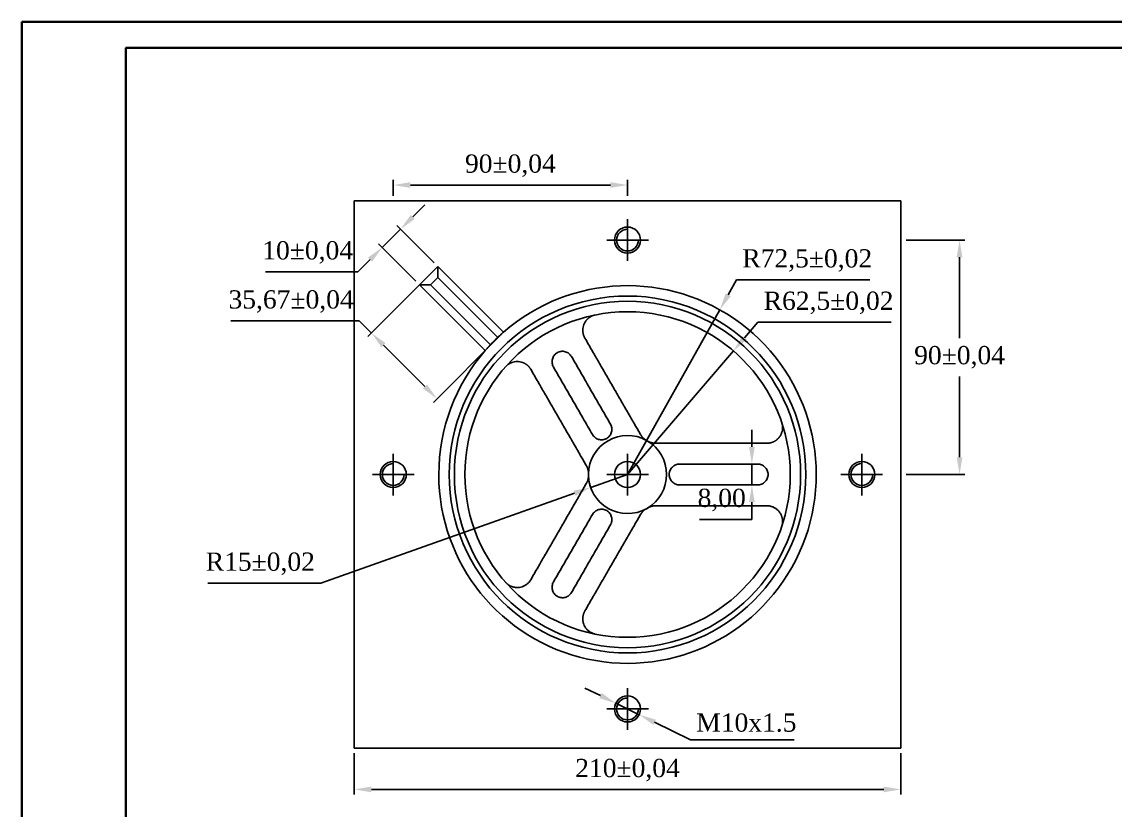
# Model space of a CAD drawing. Header units: millimetres. Extents: x -135 to 285, y 67 to 716.
# Drawn here: x -135.4 to 74.6, y 565.1 to 716.4 of the extents above; entities that cross this region are included whole.
import ezdxf

# ---------------------------------------------------------------- set-up
doc = ezdxf.new("R2010")
doc.units = ezdxf.units.MM
doc.header["$PDSIZE"] = -1
doc.linetypes.add('CENTERX2', pattern=[20.32, 12.7, -2.54, 2.54, -2.54])
doc.layers.add('chi tiet', color=7, linetype='Continuous', lineweight=30)
doc.layers.add('DuongTam', color=1, linetype='Continuous')
doc.styles.get("Standard").update_dxf_attribs({"font": 'times.ttf'})
doc.dimstyles.new('ISO-25', dxfattribs={"dimtxt": 2.5, "dimasz": 2.5, "dimexe": 1.25, "dimexo": 0.625, "dimtad": 1, "dimtxsty": 'Standard', "dimcen": 2.5, "dimadec": 0, "dimazin": 0, "dimtfac": 1, "dimtmove": 0, "dimatfit": 3, "dimfxl": 1, "dimarcsym": 0})

# ---------------------------------------------------------------- blocks, each defined once
blk = doc.blocks.new('*D6')
at = {"color": 0, "linetype": 'Continuous', "lineweight": -2, "transparency": 16777216}
for p, q in [((-71.56, 576), (-71.56, 568.05)), ((33.44, 576), (33.44, 568.05)), ((30.14, 569.05), (-68.26, 569.05))]:
    blk.add_line(p, q, dxfattribs=at)
at = {"color": 0, "linetype": 'Continuous', "transparency": 16777216}
for points in [[(-68.26, 569.6), (-68.26, 568.5), (-71.56, 569.05)], [(30.14, 569.6), (30.14, 568.5), (33.44, 569.05)]]:
    blk.add_solid(points, dxfattribs=at)
at = {"layer": 'Defpoints', "color": 0, "linetype": 'Continuous', "transparency": 16777216}
for p in [(-71.56, 577), (33.44, 577), (-71.56, 569.05)]:
    blk.add_point(p, dxfattribs=at)
at = {"color": 0, "linetype": 'Continuous', "transparency": 16777216, "insert": (-19.06, 572.75), "char_height": 3.5, "attachment_point": 5}
blk.add_mtext('210{\\A1;%%P0,04}', dxfattribs=at)
blk = doc.blocks.new('*D9')
at = {"color": 0, "linetype": 'Continuous', "lineweight": -2, "transparency": 16777216}
for p, q in [((-24.27, 587.06), (-27.23, 588.51)), ((-21.3, 585.6), (-16.82, 583.4)), ((-6.95, 578.54), (-13.85, 581.94)), ((12.96, 578.54), (-6.95, 578.54))]:
    blk.add_line(p, q, dxfattribs=at)
at = {"color": 0, "linetype": 'Continuous', "transparency": 16777216}
for points in [[(-24.02, 587.55), (-24.51, 586.56), (-21.3, 585.6)], [(-13.61, 582.43), (-14.09, 581.44), (-16.82, 583.4)]]:
    blk.add_solid(points, dxfattribs=at)
at = {"layer": 'Defpoints', "color": 0, "linetype": 'Continuous', "transparency": 16777216}
for p in [(-21.3, 585.6), (-16.82, 583.4)]:
    blk.add_point(p, dxfattribs=at)
at = {"color": 0, "linetype": 'Continuous', "transparency": 16777216, "insert": (3.77, 581.85), "char_height": 3.5, "attachment_point": 5}
blk.add_mtext('M10x1.5', dxfattribs=at)
blk = doc.blocks.new('*D10')
at = {"color": 0, "linetype": 'Continuous', "lineweight": -2, "transparency": 16777216}
for p, q in [((34.44, 674.5), (45.72, 674.5)), ((44.72, 671.2), (44.72, 655.7)), ((44.72, 632.8), (44.72, 648.29)), ((34.44, 629.5), (45.72, 629.5))]:
    blk.add_line(p, q, dxfattribs=at)
at = {"color": 0, "linetype": 'Continuous', "transparency": 16777216}
for points in [[(44.17, 671.2), (45.27, 671.2), (44.72, 674.5)], [(44.17, 632.8), (45.27, 632.8), (44.72, 629.5)]]:
    blk.add_solid(points, dxfattribs=at)
at = {"layer": 'Defpoints', "color": 0, "linetype": 'Continuous', "transparency": 16777216}
for p in [(33.44, 674.5), (33.44, 629.5), (44.72, 629.5)]:
    blk.add_point(p, dxfattribs=at)
at = {"color": 0, "linetype": 'Continuous', "transparency": 16777216, "insert": (44.72, 652), "char_height": 3.5, "attachment_point": 5}
blk.add_mtext('90{\\A1;%%P0,04}', dxfattribs=at)
blk = doc.blocks.new('*D11')
at = {"color": 0, "linetype": 'Continuous', "lineweight": -2, "transparency": 16777216}
for p, q in [((-64.06, 683), (-64.06, 686.06)), ((-60.76, 685.06), (-22.36, 685.06)), ((-19.06, 683), (-19.06, 686.06))]:
    blk.add_line(p, q, dxfattribs=at)
at = {"color": 0, "linetype": 'Continuous', "transparency": 16777216}
for points in [[(-60.76, 685.61), (-60.76, 684.51), (-64.06, 685.06)], [(-22.36, 685.61), (-22.36, 684.51), (-19.06, 685.06)]]:
    blk.add_solid(points, dxfattribs=at)
at = {"layer": 'Defpoints', "color": 0, "linetype": 'Continuous', "transparency": 16777216}
for p in [(-19.06, 685.06), (-64.06, 682), (-19.06, 682)]:
    blk.add_point(p, dxfattribs=at)
at = {"color": 0, "linetype": 'Continuous', "transparency": 16777216, "insert": (-41.56, 688.77), "char_height": 3.5, "attachment_point": 5}
blk.add_mtext('90{\\A1;%%P0,04}', dxfattribs=at)
blk = doc.blocks.new('*D14')
at = {"color": 0, "linetype": 'Continuous', "lineweight": -2, "transparency": 16777216}
for p, q in [((-60.31, 678.95), (-57.97, 681.29)), ((-62.64, 676.62), (-66.18, 673.08)), ((-56.18, 670.16), (-63.35, 677.32)), ((-59.72, 666.62), (-66.88, 673.79)), ((-68.51, 670.75), (-70.85, 668.41)), ((-70.85, 668.41), (-88.63, 668.41))]:
    blk.add_line(p, q, dxfattribs=at)
at = {"color": 0, "linetype": 'Continuous', "transparency": 16777216}
for points in [[(-60.7, 679.34), (-59.92, 678.56), (-62.64, 676.62)], [(-68.9, 671.14), (-68.12, 670.36), (-66.18, 673.08)]]:
    blk.add_solid(points, dxfattribs=at)
at = {"layer": 'Defpoints', "color": 0, "linetype": 'Continuous', "transparency": 16777216}
for p in [(-66.18, 673.08), (-55.48, 669.45), (-59.01, 665.91)]:
    blk.add_point(p, dxfattribs=at)
at = {"color": 0, "linetype": 'Continuous', "transparency": 16777216, "insert": (-80.5, 672.12), "char_height": 3.5, "attachment_point": 5}
blk.add_mtext('10{\\A1;%%P0,04}', dxfattribs=at)
blk = doc.blocks.new('*D15')
at = {"color": 0, "linetype": 'Continuous', "lineweight": -2, "transparency": 16777216}
for p, q in [((-56.18, 668.74), (-68.97, 655.96)), ((-70.6, 659), (-95.24, 659)), ((-68.26, 656.66), (-70.6, 659)), ((-43.57, 656.13), (-56.36, 643.34)), ((-57.98, 646.39), (-65.93, 654.33))]:
    blk.add_line(p, q, dxfattribs=at)
at = {"color": 0, "linetype": 'Continuous', "transparency": 16777216}
for points in [[(-65.54, 654.72), (-66.31, 653.94), (-68.26, 656.66)], [(-57.59, 646.78), (-58.37, 646), (-55.65, 644.05)]]:
    blk.add_solid(points, dxfattribs=at)
at = {"layer": 'Defpoints', "color": 0, "linetype": 'Continuous', "transparency": 16777216}
for p in [(-55.48, 669.45), (-68.26, 656.66), (-42.86, 656.84)]:
    blk.add_point(p, dxfattribs=at)
at = {"color": 0, "linetype": 'Continuous', "transparency": 16777216, "insert": (-83.68, 662.7), "char_height": 3.5, "attachment_point": 5}
blk.add_mtext('35,67{\\A1;%%P0,04}', dxfattribs=at)
blk = doc.blocks.new('*D18')
at = {"color": 0, "linetype": 'Continuous', "lineweight": -2, "transparency": 16777216}
for p, q in [((1.9, 666.88), (0.28, 664)), ((27.49, 666.88), (1.9, 666.88)), ((-19.06, 629.5), (-1.33, 661.12))]:
    blk.add_line(p, q, dxfattribs=at)
at = {"color": 0, "linetype": 'Continuous', "transparency": 16777216}
blk.add_solid([(-0.2, 664.27), (0.76, 663.73), (-1.33, 661.12)], dxfattribs=at)
at = {"layer": 'Defpoints', "color": 0, "linetype": 'Continuous', "transparency": 16777216}
for p in [(-1.33, 661.12), (-19.06, 629.5)]:
    blk.add_point(p, dxfattribs=at)
at = {"color": 0, "linetype": 'Continuous', "transparency": 16777216, "insert": (15.46, 670.58), "char_height": 3.5, "attachment_point": 5}
blk.add_mtext('R72,5{\\A1;%%P0,02}', dxfattribs=at)
blk = doc.blocks.new('*D19')
at = {"color": 0, "linetype": 'Continuous', "lineweight": -2, "transparency": 16777216}
for p, q in [((6, 658.74), (3.43, 655.73)), ((31.59, 658.74), (6, 658.74)), ((-19.06, 629.5), (1.28, 653.23))]:
    blk.add_line(p, q, dxfattribs=at)
at = {"color": 0, "linetype": 'Continuous', "transparency": 16777216}
blk.add_solid([(3.01, 656.09), (3.84, 655.37), (1.28, 653.23)], dxfattribs=at)
at = {"layer": 'Defpoints', "color": 0, "linetype": 'Continuous', "transparency": 16777216}
for p in [(1.28, 653.23), (-19.06, 629.5)]:
    blk.add_point(p, dxfattribs=at)
at = {"color": 0, "linetype": 'Continuous', "transparency": 16777216, "insert": (19.56, 662.44), "char_height": 3.5, "attachment_point": 5}
blk.add_mtext('R62,5{\\A1;%%P0,02}', dxfattribs=at)
blk = doc.blocks.new('*D20')
at = {"color": 0, "linetype": 'Continuous', "lineweight": -2, "transparency": 16777216}
for p, q in [((4.83, 634.8), (4.83, 638.1)), ((-0.56, 631.5), (5.83, 631.5)), ((4.83, 631.5), (4.83, 627.5)), ((-0.56, 627.5), (5.83, 627.5)), ((4.83, 624.2), (4.83, 620.89)), ((4.83, 620.89), (-5.24, 620.89))]:
    blk.add_line(p, q, dxfattribs=at)
at = {"color": 0, "linetype": 'Continuous', "transparency": 16777216}
for points in [[(4.28, 634.8), (5.38, 634.8), (4.83, 631.5)], [(4.28, 624.2), (5.38, 624.2), (4.83, 627.5)]]:
    blk.add_solid(points, dxfattribs=at)
at = {"layer": 'Defpoints', "color": 0, "linetype": 'Continuous', "transparency": 16777216}
for p in [(-1.56, 631.5), (-1.56, 627.5), (4.83, 627.5)]:
    blk.add_point(p, dxfattribs=at)
at = {"color": 0, "linetype": 'Continuous', "transparency": 16777216, "insert": (-0.97, 624.6), "char_height": 3.5, "attachment_point": 5}
blk.add_mtext('8,00', dxfattribs=at)
blk = doc.blocks.new('*D21')
at = {"color": 0, "linetype": 'Continuous', "lineweight": -2, "transparency": 16777216}
for p, q in [((-19.06, 629.5), (-26.13, 627)), ((-77.97, 608.65), (-29.24, 625.89)), ((-99.68, 608.65), (-77.97, 608.65))]:
    blk.add_line(p, q, dxfattribs=at)
blk.add_arc((-19.06, 629.5), 7.5, 186.6367, 207.1277, dxfattribs=at)
at = {"color": 0, "linetype": 'Continuous', "transparency": 16777216}
blk.add_solid([(-29.43, 626.41), (-29.06, 625.38), (-26.13, 627)], dxfattribs=at)
at = {"layer": 'Defpoints', "color": 0, "linetype": 'Continuous', "transparency": 16777216}
for p in [(-19.06, 629.5), (-26.13, 627)]:
    blk.add_point(p, dxfattribs=at)
at = {"color": 0, "linetype": 'Continuous', "transparency": 16777216, "insert": (-89.59, 612.36), "char_height": 3.5, "attachment_point": 5}
blk.add_mtext('R15{\\A1;%%P0,02}', dxfattribs=at)

msp = doc.modelspace()

# ---------------------------------------------------------------- linework, layer by layer
at = {"color": 7, "linetype": 'Continuous', "lineweight": 25}
for p, q in [((-71.559, 681.9978), (33.441, 681.9978)), ((-71.559, 576.9978), (-71.559, 681.9978)), ((33.441, 681.9978), (33.441, 576.9978)), ((-55.475, 669.4494), (-59.0106, 665.9138)), ((-42.8629, 656.8372), (-55.475, 669.4494)), ((-55.475, 667.328), (-55.475, 669.4494)), ((-59.0106, 665.9138), (-46.3984, 653.3017)), ((-59.0106, 665.9138), (-56.8892, 665.9138)), ((-55.475, 667.328), (-56.8892, 665.9138)), ((-56.8892, 665.9138), (-45.389, 654.4136)), ((-43.9748, 655.8278), (-55.475, 667.328)), ((33.441, 576.9978), (-71.559, 576.9978))]:
    msp.add_line(p, q, dxfattribs=at)
for centre, radius in [((-19.059, 674.4978), 2.5), ((-19.059, 629.4978), 34.25), ((-19.059, 629.4978), 33.25), ((-64.059, 629.4978), 2.5), ((-19.059, 629.4978), 2.5), ((25.941, 629.4978), 2.5), ((-19.059, 584.4978), 2.5)]:
    msp.add_circle(centre, radius, dxfattribs=at)
at = {"linetype": 'Continuous'}
msp.add_circle((-19.059, 629.4978), 31.25, dxfattribs=at)
for centre in [(-19.059, 674.4978), (-64.059, 629.4978), (25.941, 629.4978), (-19.059, 584.4978)]:
    msp.add_arc(centre, 2.094, 90, 0)
at = {"color": 7, "linetype": 'Continuous', "lineweight": 25}
for radius, start, end in [(36.25, 180, 131.045428), (36.25, 133.419226, 136.580774), (36.25, 138.954572, 180), (7.5, 61.002719, 178.997281), (7.5, 301.002719, 58.997281), (7.5, 181.002719, 298.997281)]:
    msp.add_arc((-19.059, 629.4978), radius, start, end, dxfattribs=at)
for points, knots in [([(-25.2479, 660.1289), (-25.2877, 660.1204), (-25.3673, 660.1033), (-25.4851, 660.0716), (-25.6017, 660.0355), (-25.7166, 659.9946), (-25.8296, 659.9492), (-25.9407, 659.8992), (-26.0495, 659.8448), (-26.156, 659.7861), (-26.2598, 659.7232), (-26.3609, 659.6562), (-26.4591, 659.5853), (-26.5542, 659.5107), (-26.6461, 659.4323), (-26.7346, 659.3505), (-26.8196, 659.2654), (-26.9009, 659.177), (-26.9786, 659.0857), (-27.1383, 658.8819), (-27.3482, 658.5431), (-27.5442, 658.0479), (-27.6497, 657.5302), (-27.6609, 657.1023), (-27.6283, 656.7756), (-27.5876, 656.5475), (-27.5296, 656.3234), (-27.4542, 656.1047), (-27.3633, 655.8916), (-27.289, 655.7561), (-27.2519, 655.6883)], [0, 0, 0, 0, 0.02084178, 0.04168453, 0.06252821, 0.0833724, 0.10421653, 0.12506013, 0.14590321, 0.16674666, 0.18759089, 0.20843568, 0.22928042, 0.25012426, 0.27096682, 0.29180922, 0.31265224, 0.33349593, 0.35433982, 0.37518306, 0.46885799, 0.56253919, 0.65622727, 0.74991895, 0.79159786, 0.8332777, 0.87495872, 0.91664037, 0.9583215, 1, 1, 1, 1]), ([(-42.8629, 656.8372), (-42.8629, 656.8372), (-42.8702, 656.8308), (-42.899, 656.8057), (-42.9208, 656.7867), (-42.9775, 656.737), (-43.0121, 656.7065), (-43.0938, 656.6344), (-43.1413, 656.5924), (-43.2446, 656.5002), (-43.3008, 656.4497), (-43.4225, 656.3398), (-43.4871, 656.2811), (-43.6866, 656.0982), (-43.8308, 655.964), (-43.9748, 655.8278)], [0, 0, 0, 0, 0.125, 0.125, 0.25, 0.25, 0.375, 0.375, 0.5, 0.5, 0.625, 0.625, 0.75, 0.75, 1, 1, 1, 1]), ([(-27.2519, 655.6883), (-26.7865, 654.8825), (-25.9011, 653.3492), (-24.5725, 651.0472), (-23.2651, 648.783), (-21.9338, 646.4771), (-20.8135, 644.5364), (-19.9226, 642.994), (-19.2437, 641.8174), (-18.5822, 640.6729), (-17.9757, 639.6211), (-17.4516, 638.7144), (-17.0007, 637.9334), (-16.7085, 637.4267), (-16.567, 637.1816)], [0, 0, 0, 0, 0.131465709, 0.250147502, 0.37522248, 0.500275807, 0.625289323, 0.690384944, 0.750248379, 0.815585617, 0.87513995, 0.919422478, 0.961006634, 1, 1, 1, 1]), ([(-45.389, 654.4136), (-45.4571, 654.3416), (-45.5238, 654.2706), (-45.6544, 654.1303), (-45.7191, 654.0603), (-45.8418, 653.9263), (-45.8998, 653.8626), (-46.0092, 653.7415), (-46.0608, 653.684), (-46.1531, 653.5806), (-46.1944, 653.5341), (-46.2671, 653.4517), (-46.298, 653.4165), (-46.3722, 653.3318), (-46.3984, 653.3017), (-46.3984, 653.3017)], [0, 0, 0, 0, 0.125, 0.125, 0.25, 0.25, 0.375, 0.375, 0.5, 0.5, 0.625, 0.625, 0.75, 0.75, 1, 1, 1, 1]), ([(-29.827, 652.1485), (-29.8912, 652.2596), (-29.965, 652.3631), (-30.1315, 652.555), (-30.2249, 652.6441), (-30.4281, 652.8031), (-30.5364, 652.8721), (-30.7663, 652.9892), (-30.8893, 653.0376), (-31.1413, 653.1087), (-31.27, 653.1319), (-31.5328, 653.1526), (-31.668, 653.1499), (-31.9317, 653.1179), (-32.0615, 653.089), (-32.3171, 653.0041), (-32.4406, 652.9487), (-32.6723, 652.8153), (-32.7827, 652.7361), (-32.9842, 652.5581), (-33.0746, 652.4603), (-33.2353, 652.2476), (-33.3054, 652.1322), (-33.4194, 651.8945), (-33.4643, 651.771), (-33.5296, 651.5149), (-33.549, 651.3863), (-33.5631, 651.1282), (-33.5575, 650.9974), (-33.5216, 650.7427), (-33.4918, 650.6187), (-33.4088, 650.3773), (-33.3553, 650.2597), (-33.2911, 650.1485)], [0, 0, 0, 0, 0.0625, 0.0625, 0.125, 0.125, 0.1875, 0.1875, 0.25, 0.25, 0.3125, 0.3125, 0.375, 0.375, 0.4375, 0.4375, 0.5, 0.5, 0.5625, 0.5625, 0.625, 0.625, 0.6875, 0.6875, 0.75, 0.75, 0.8125, 0.8125, 0.875, 0.875, 0.9375, 0.9375, 1, 1, 1, 1]), ([(-37.6442, 649.6883), (-37.6651, 649.7235), (-37.7069, 649.7938), (-37.7748, 649.8959), (-37.8465, 649.9953), (-37.9223, 650.0916), (-38.0019, 650.1847), (-38.0852, 650.2744), (-38.1721, 650.3607), (-38.2625, 650.4434), (-38.3562, 650.5224), (-38.4532, 650.5975), (-38.5532, 650.6686), (-38.6561, 650.7357), (-38.7618, 650.7985), (-38.8702, 650.8571), (-38.9809, 650.9112), (-39.094, 650.9608), (-39.3338, 651.0544), (-39.7151, 651.1575), (-40.2473, 651.2042), (-40.7842, 651.1554), (-41.2004, 651.04), (-41.4953, 650.9167), (-41.6811, 650.8234), (-41.8605, 650.7173), (-42.0324, 650.5988), (-42.1956, 650.4682), (-42.3503, 650.3272), (-42.4446, 650.2245), (-42.4918, 650.1731)], [0, 0, 0, 0, 0.02206856, 0.04413793, 0.06620808, 0.08827873, 0.11034959, 0.13242045, 0.15449124, 0.17656186, 0.19863215, 0.22070209, 0.24277188, 0.26484205, 0.28691253, 0.30898278, 0.33105247, 0.35312166, 0.37519096, 0.4688805, 0.56256511, 0.65624081, 0.74991099, 0.78563896, 0.82136752, 0.857094, 0.89281992, 0.92854758, 0.96427489, 1, 1, 1, 1]), ([(-22.327, 639.158), (-22.6397, 639.6998), (-22.9526, 640.2417), (-23.578, 641.3249), (-23.8906, 641.8664), (-24.8283, 643.4905), (-25.4533, 644.5731), (-26.7032, 646.7379), (-27.328, 647.8201), (-28.5775, 649.9844), (-29.2024, 651.0667), (-29.827, 652.1485)], [0, 0, 0, 0, 0.125, 0.125, 0.25, 0.25, 0.5, 0.5, 0.75, 0.75, 1, 1, 1, 1]), ([(-26.9593, 631.1816), (-27.0291, 631.3024), (-27.171, 631.548), (-27.3869, 631.9215), (-27.6094, 632.3066), (-27.8385, 632.7036), (-28.0744, 633.1127), (-28.4482, 633.7606), (-28.978, 634.677), (-29.6387, 635.8226), (-30.3184, 636.9991), (-31.2085, 638.5416), (-32.3288, 640.4816), (-33.6594, 642.7865), (-34.966, 645.0496), (-36.2945, 647.35), (-37.1792, 648.8828), (-37.6442, 649.6883)], [0, 0, 0, 0, 0.01921177, 0.03905503, 0.05954921, 0.08070952, 0.10254749, 0.1250715, 0.18466066, 0.25003879, 0.3099048, 0.37500198, 0.49997826, 0.62496863, 0.74997064, 0.86859968, 1, 1, 1, 1]), ([(-33.2911, 650.1485), (-32.6665, 649.0667), (-32.0416, 647.9844), (-30.7921, 645.8201), (-30.1673, 644.7379), (-28.9174, 642.5731), (-28.2924, 641.4905), (-27.3547, 639.8664), (-27.0421, 639.3249), (-26.4167, 638.2417), (-26.1039, 637.6998), (-25.7911, 637.1581)], [0, 0, 0, 0, 0.25, 0.25, 0.5, 0.5, 0.75, 0.75, 0.875, 0.875, 1, 1, 1, 1]), ([(-25.7911, 637.1581), (-25.7264, 637.046), (-25.652, 636.9421), (-25.485, 636.7499), (-25.3915, 636.6611), (-25.1885, 636.5025), (-25.0805, 636.4339), (-24.8518, 636.3174), (-24.7296, 636.2694), (-24.4789, 636.1983), (-24.3509, 636.1752), (-24.0892, 636.154), (-23.9541, 636.1564), (-23.6901, 636.1879), (-23.56, 636.2167), (-23.3678, 636.2801), (-23.3039, 636.3049), (-23.1805, 636.3601), (-23.1205, 636.3907), (-22.9456, 636.4913), (-22.8348, 636.5708), (-22.6321, 636.7501), (-22.5416, 636.8485), (-22.381, 637.0618), (-22.3112, 637.1771), (-22.1978, 637.4144), (-22.1531, 637.5379), (-22.0884, 637.7923), (-22.0691, 637.9201), (-22.055, 638.1771), (-22.0605, 638.3075), (-22.096, 638.5616), (-22.1256, 638.6856), (-22.2086, 638.9276), (-22.2622, 639.046), (-22.327, 639.158)], [0, 0, 0, 0, 0.0625, 0.0625, 0.125, 0.125, 0.1875, 0.1875, 0.25, 0.25, 0.3125, 0.3125, 0.375, 0.375, 0.4375, 0.4375, 0.46875, 0.46875, 0.5, 0.5, 0.5625, 0.5625, 0.625, 0.625, 0.6875, 0.6875, 0.75, 0.75, 0.8125, 0.8125, 0.875, 0.875, 0.9375, 0.9375, 1, 1, 1, 1]), ([(7.719, 635.4979), (7.7599, 635.4984), (7.8417, 635.4993), (7.9641, 635.5072), (8.086, 635.5196), (8.2073, 635.5371), (8.3277, 635.5594), (8.4471, 635.5867), (8.5653, 635.6188), (8.6821, 635.6558), (8.7973, 635.6974), (8.9109, 635.7438), (9.0225, 635.7949), (9.132, 635.8505), (9.2393, 635.9106), (9.3442, 635.9751), (9.4464, 636.044), (9.5459, 636.1171), (9.7468, 636.278), (10.0268, 636.5567), (10.3333, 636.9943), (10.5596, 637.4836), (10.6677, 637.9018), (10.7084, 638.2187), (10.7205, 638.4264), (10.7183, 638.6347), (10.7016, 638.8429), (10.6701, 639.0495), (10.6253, 639.254), (10.5836, 639.3871), (10.5627, 639.4536)], [0, 0, 0, 0, 0.02206784, 0.0441368, 0.06620675, 0.08827739, 0.11034836, 0.1324194, 0.15449041, 0.17656127, 0.19863178, 0.22070191, 0.24277187, 0.26484217, 0.28691274, 0.30898304, 0.33105276, 0.35312194, 0.37519122, 0.46888068, 0.56256553, 0.65624153, 0.74991138, 0.78563905, 0.82136732, 0.85709363, 0.89281958, 0.92854746, 0.96427501, 1, 1, 1, 1]), ([(-16.567, 637.1816), (-16.5466, 637.1472), (-16.5058, 637.0785), (-16.4392, 636.9781), (-16.3688, 636.8801), (-16.2942, 636.7848), (-16.2156, 636.6924), (-16.1331, 636.6029), (-16.0469, 636.5167), (-15.957, 636.4339), (-15.8637, 636.3547), (-15.7456, 636.2626), (-15.6004, 636.1605), (-15.4823, 636.0919), (-15.4233, 636.0576)], [0, 0, 0, 0, 0.0750096, 0.15001607, 0.22501942, 0.30002315, 0.37502707, 0.45002934, 0.52503223, 0.60003721, 0.67504044, 0.75004058, 0.8750197, 1, 1, 1, 1]), ([(-15.196, 635.9263), (-15.1639, 635.9075), (-15.0996, 635.8699), (-15.0007, 635.818), (-14.9001, 635.7696), (-14.7978, 635.7251), (-14.6941, 635.6844), (-14.5891, 635.6477), (-14.483, 635.6149), (-14.3759, 635.5862), (-14.2681, 635.5615), (-14.1597, 635.5408), (-14.0206, 635.5195), (-13.8507, 635.5018), (-13.7173, 635.4992), (-13.6507, 635.4979)], [0, 0, 0, 0, 0.06818432, 0.13636944, 0.20455465, 0.27273844, 0.34092112, 0.40910469, 0.4772889, 0.54547191, 0.61365489, 0.68183912, 0.75002289, 0.87500502, 1, 1, 1, 1]), ([(-13.6507, 635.4978), (-13.5112, 635.4979), (-13.2276, 635.4979), (-12.7962, 635.4982), (-12.3515, 635.4982), (-11.8932, 635.4982), (-11.421, 635.4979), (-10.673, 635.4977), (-9.6146, 635.4983), (-8.2921, 635.4977), (-6.9334, 635.4981), (-5.1525, 635.4977), (-2.9123, 635.4979), (-0.2508, 635.4978), (2.3624, 635.4978), (5.0191, 635.4981), (6.7889, 635.4979), (7.719, 635.4978)], [0, 0, 0, 0, 0.01921003, 0.03905143, 0.05954362, 0.08070181, 0.10253752, 0.12505913, 0.18464609, 0.25002163, 0.30988724, 0.37498403, 0.49996183, 0.62495516, 0.74996106, 0.86859437, 1, 1, 1, 1]), ([(-26.5578, 629.6291), (-26.5576, 629.6663), (-26.5571, 629.7408), (-26.5616, 629.8524), (-26.57, 629.9637), (-26.5826, 630.0745), (-26.5992, 630.1847), (-26.6199, 630.294), (-26.6446, 630.4022), (-26.6732, 630.5093), (-26.7057, 630.6151), (-26.742, 630.7193), (-26.7932, 630.8504), (-26.8628, 631.0064), (-26.9272, 631.1232), (-26.9594, 631.1816)], [0, 0, 0, 0, 0.06818491, 0.13637062, 0.20455634, 0.27274053, 0.34092356, 0.40910744, 0.47729196, 0.5454753, 0.61365862, 0.68184311, 0.75002696, 0.87500824, 1, 1, 1, 1]), ([(-9.0591, 631.4978), (-9.1885, 631.4978), (-9.3156, 631.4854), (-9.5656, 631.4368), (-9.6893, 631.4003), (-9.9281, 631.3038), (-10.0415, 631.2446), (-10.2567, 631.1047), (-10.3595, 631.0229), (-10.5463, 630.8413), (-10.6304, 630.7421), (-10.7795, 630.526), (-10.845, 630.4078), (-10.9497, 630.1634), (-10.9899, 630.0363), (-11.031, 629.8382), (-11.0415, 629.7705), (-11.0554, 629.6359), (-11.0589, 629.5687), (-11.0593, 629.367), (-11.0458, 629.2313), (-10.9918, 628.9661), (-10.9519, 628.8385), (-10.8475, 628.5928), (-10.7825, 628.4746), (-10.6337, 628.2578), (-10.5491, 628.1573), (-10.3611, 627.9741), (-10.2601, 627.8935), (-10.0446, 627.7528), (-9.9289, 627.6924), (-9.6911, 627.596), (-9.5689, 627.5597), (-9.3178, 627.5105), (-9.1885, 627.4978), (-9.0591, 627.4978)], [0, 0, 0, 0, 0.0625, 0.0625, 0.125, 0.125, 0.1875, 0.1875, 0.25, 0.25, 0.3125, 0.3125, 0.375, 0.375, 0.4375, 0.4375, 0.46875, 0.46875, 0.5, 0.5, 0.5625, 0.5625, 0.625, 0.625, 0.6875, 0.6875, 0.75, 0.75, 0.8125, 0.8125, 0.875, 0.875, 0.9375, 0.9375, 1, 1, 1, 1]), ([(5.941, 631.4978), (4.6918, 631.4978), (3.4421, 631.4978), (0.943, 631.4978), (-0.3067, 631.4978), (-2.8063, 631.4978), (-4.0563, 631.4978), (-5.9318, 631.4978), (-6.557, 631.4978), (-7.8078, 631.4978), (-8.4335, 631.4978), (-9.0591, 631.4978)], [0, 0, 0, 0, 0.25, 0.25, 0.5, 0.5, 0.75, 0.75, 0.875, 0.875, 1, 1, 1, 1]), ([(5.941, 627.4978), (6.0693, 627.4978), (6.1958, 627.5101), (6.4453, 627.5583), (6.5691, 627.5947), (6.8085, 627.6912), (6.9224, 627.7504), (7.1387, 627.8909), (7.2421, 627.9733), (7.4297, 628.1559), (7.5141, 628.2558), (7.6635, 628.473), (7.7288, 628.5915), (7.8329, 628.8358), (7.8728, 628.9627), (7.9271, 629.2266), (7.9408, 629.3612), (7.9412, 629.6285), (7.9278, 629.7637), (7.8743, 630.0273), (7.8348, 630.1545), (7.7309, 630.3999), (7.666, 630.5184), (7.5172, 630.7359), (7.4327, 630.8366), (7.2436, 631.0212), (7.142, 631.1023), (6.9255, 631.2435), (6.8094, 631.3041), (6.5708, 631.4004), (6.4485, 631.4366), (6.198, 631.4854), (6.0694, 631.4978), (5.941, 631.4978)], [0, 0, 0, 0, 0.0625, 0.0625, 0.125, 0.125, 0.1875, 0.1875, 0.25, 0.25, 0.3125, 0.3125, 0.375, 0.375, 0.4375, 0.4375, 0.5, 0.5, 0.5625, 0.5625, 0.625, 0.625, 0.6875, 0.6875, 0.75, 0.75, 0.8125, 0.8125, 0.875, 0.875, 0.9375, 0.9375, 1, 1, 1, 1]), ([(-26.9594, 627.8141), (-26.9398, 627.8489), (-26.9007, 627.9187), (-26.8471, 628.0265), (-26.7974, 628.1365), (-26.7522, 628.2488), (-26.7114, 628.3631), (-26.6752, 628.4792), (-26.6436, 628.597), (-26.6169, 628.7162), (-26.5949, 628.8366), (-26.5741, 628.985), (-26.5583, 629.1618), (-26.558, 629.2983), (-26.5578, 629.3666)], [0, 0, 0, 0, 0.07500902, 0.15001602, 0.2250201, 0.30002427, 0.37502813, 0.45002991, 0.52503209, 0.60003638, 0.67503912, 0.75003911, 0.87501876, 1, 1, 1, 1]), ([(-37.6442, 609.3074), (-37.179, 610.1133), (-36.2939, 611.6468), (-34.9646, 613.9484), (-33.6574, 616.2127), (-32.3261, 618.5186), (-31.2056, 620.4592), (-30.3153, 622.0019), (-29.6357, 623.1781), (-28.9753, 624.3233), (-28.3677, 625.3744), (-27.8446, 626.2816), (-27.3936, 627.0627), (-27.101, 627.569), (-26.9593, 627.8141)], [0, 0, 0, 0, 0.131465709, 0.250147502, 0.37522248, 0.500275807, 0.625289323, 0.690384944, 0.750248379, 0.815585617, 0.87513995, 0.919422478, 0.961006634, 1, 1, 1, 1]), ([(-9.0591, 627.4978), (-8.4335, 627.4978), (-7.8078, 627.4978), (-6.557, 627.4978), (-5.9318, 627.4978), (-4.0563, 627.4978), (-2.8063, 627.4978), (-0.3067, 627.4978), (0.943, 627.4978), (3.4421, 627.4978), (4.6918, 627.4978), (5.941, 627.4978)], [0, 0, 0, 0, 0.125, 0.125, 0.25, 0.25, 0.5, 0.5, 0.75, 0.75, 1, 1, 1, 1]), ([(-25.7911, 621.8376), (-26.1039, 621.2959), (-26.4167, 620.754), (-27.0421, 619.6707), (-27.3547, 619.1293), (-28.2924, 617.5051), (-28.9174, 616.4226), (-30.1673, 614.2578), (-30.7921, 613.1756), (-32.0416, 611.0113), (-32.6665, 609.929), (-33.2911, 608.8472)], [0, 0, 0, 0, 0.125, 0.125, 0.25, 0.25, 0.5, 0.5, 0.75, 0.75, 1, 1, 1, 1]), ([(-16.567, 621.8141), (-16.6368, 621.6932), (-16.7786, 621.4476), (-16.9941, 621.0738), (-17.2164, 620.6886), (-17.4456, 620.2917), (-17.6819, 619.8829), (-18.0561, 619.2352), (-18.5849, 618.3182), (-19.2467, 617.1732), (-19.9257, 615.9963), (-20.8164, 614.4542), (-21.9364, 612.514), (-23.2671, 610.2092), (-24.5738, 607.9462), (-25.9017, 605.6454), (-26.7868, 604.1128), (-27.2519, 603.3074)], [0, 0, 0, 0, 0.01921177, 0.03905503, 0.05954921, 0.08070952, 0.10254749, 0.1250715, 0.18466066, 0.25003879, 0.3099048, 0.37500198, 0.49997826, 0.62496863, 0.74997064, 0.86859968, 1, 1, 1, 1]), ([(-22.327, 619.8376), (-22.2623, 619.9497), (-22.2095, 620.066), (-22.1266, 620.3068), (-22.0963, 620.4321), (-22.0605, 620.6872), (-22.055, 620.8151), (-22.0686, 621.0713), (-22.0881, 621.2012), (-22.1519, 621.4538), (-22.1958, 621.5763), (-22.3084, 621.8135), (-22.378, 621.9293), (-22.5373, 622.1422), (-22.6272, 622.2405), (-22.7783, 622.3752), (-22.8317, 622.4181), (-22.9412, 622.4974), (-22.9977, 622.5341), (-23.1722, 622.6353), (-23.2965, 622.6914), (-23.5532, 622.7773), (-23.6836, 622.8066), (-23.9486, 622.839), (-24.0834, 622.8418), (-24.3456, 622.8213), (-24.4749, 622.7983), (-24.7276, 622.7271), (-24.8479, 622.6799), (-25.0775, 622.5636), (-25.1877, 622.4937), (-25.39, 622.3359), (-25.4826, 622.2482), (-25.6507, 622.0554), (-25.7263, 621.9497), (-25.7911, 621.8376)], [0, 0, 0, 0, 0.0625, 0.0625, 0.125, 0.125, 0.1875, 0.1875, 0.25, 0.25, 0.3125, 0.3125, 0.375, 0.375, 0.4375, 0.4375, 0.46875, 0.46875, 0.5, 0.5, 0.5625, 0.5625, 0.625, 0.625, 0.6875, 0.6875, 0.75, 0.75, 0.8125, 0.8125, 0.875, 0.875, 0.9375, 0.9375, 1, 1, 1, 1]), ([(-15.4233, 622.9381), (-15.4557, 622.9197), (-15.5204, 622.8828), (-15.6148, 622.8231), (-15.707, 622.7602), (-15.7967, 622.6939), (-15.8837, 622.6244), (-15.968, 622.5518), (-16.0495, 622.4763), (-16.1279, 622.398), (-16.2032, 622.317), (-16.2754, 622.2335), (-16.3633, 622.1236), (-16.4637, 621.9853), (-16.5326, 621.8711), (-16.567, 621.8141)], [0, 0, 0, 0, 0.06818351, 0.1363677, 0.20455202, 0.27273518, 0.34091769, 0.40910162, 0.47728673, 0.54547105, 0.61365551, 0.68184108, 0.75002575, 0.87500762, 1, 1, 1, 1]), ([(-13.6507, 623.4978), (-13.6906, 623.4973), (-13.7706, 623.4964), (-13.8908, 623.4888), (-14.0109, 623.4768), (-14.1307, 623.4599), (-14.2501, 623.4381), (-14.3688, 623.4114), (-14.4866, 623.3798), (-14.6032, 623.3434), (-14.7185, 623.3023), (-14.8573, 623.2461), (-15.0184, 623.1713), (-15.1368, 623.1033), (-15.196, 623.0693)], [0, 0, 0, 0, 0.07501136, 0.15001895, 0.22502244, 0.30002541, 0.37502792, 0.45002856, 0.52503001, 0.60003405, 0.67503698, 0.75003746, 0.8750181, 1, 1, 1, 1]), ([(7.719, 623.4978), (6.7891, 623.4977), (5.0197, 623.4975), (2.3637, 623.4979), (-0.249, 623.4978), (-2.9101, 623.4978), (-5.1501, 623.498), (-6.931, 623.4976), (-8.2899, 623.498), (-9.6126, 623.4974), (-10.8281, 623.4981), (-11.8771, 623.4974), (-12.781, 623.4975), (-13.3671, 623.4977), (-13.6507, 623.4978)], [0, 0, 0, 0, 0.131371635, 0.24997753, 0.374958445, 0.499932862, 0.624900979, 0.690000303, 0.74986856, 0.815260816, 0.874861993, 0.919249095, 0.960925719, 1, 1, 1, 1]), ([(10.5627, 619.5421), (10.5752, 619.5808), (10.6002, 619.6582), (10.6317, 619.7761), (10.6587, 619.8951), (10.6807, 620.015), (10.6979, 620.1357), (10.7102, 620.2569), (10.7175, 620.3783), (10.7198, 620.4998), (10.7173, 620.6212), (10.7098, 620.7422), (10.6975, 620.8627), (10.6804, 620.9824), (10.6585, 621.1011), (10.6319, 621.2187), (10.6007, 621.3348), (10.5649, 621.4495), (10.5246, 621.5624), (10.428, 621.8026), (10.2395, 622.1538), (9.9086, 622.5712), (9.513, 622.9215), (9.148, 623.1451), (8.8488, 623.2802), (8.631, 623.359), (8.4079, 623.4208), (8.1808, 623.4648), (7.9508, 623.4926), (7.7963, 623.4961), (7.719, 623.4978)], [0, 0, 0, 0, 0.02084186, 0.04168463, 0.06252818, 0.08337208, 0.10421575, 0.12505873, 0.14590108, 0.16674373, 0.18758713, 0.20843113, 0.22927517, 0.25011843, 0.27096056, 0.29180271, 0.31264565, 0.33348943, 0.35433355, 0.37517716, 0.4688543, 0.56253663, 0.65622474, 0.74991759, 0.79159764, 0.83327871, 0.87496066, 0.91664255, 0.95832298, 1, 1, 1, 1]), ([(-29.827, 606.8472), (-29.2024, 607.929), (-28.5775, 609.0113), (-27.328, 611.1756), (-26.7032, 612.2578), (-25.4533, 614.4226), (-24.8283, 615.5051), (-23.8906, 617.1293), (-23.578, 617.6707), (-22.9526, 618.7539), (-22.6398, 619.2958), (-22.327, 619.8376)], [0, 0, 0, 0, 0.25, 0.25, 0.5, 0.5, 0.75, 0.75, 0.875, 0.875, 1, 1, 1, 1]), ([(-42.4918, 608.8226), (-42.4646, 608.7924), (-42.41, 608.732), (-42.3236, 608.6458), (-42.2341, 608.5629), (-42.1412, 608.4839), (-42.0453, 608.4086), (-41.9465, 608.3375), (-41.845, 608.2704), (-41.7409, 608.2076), (-41.6345, 608.1491), (-41.526, 608.095), (-41.4155, 608.0454), (-41.3033, 608.0004), (-41.1896, 607.96), (-41.0745, 607.9243), (-40.9582, 607.8933), (-40.8411, 607.867), (-40.7231, 607.8454), (-40.4668, 607.8089), (-40.0684, 607.7966), (-39.5415, 607.8744), (-39.0404, 608.0419), (-38.6643, 608.2462), (-38.3976, 608.4378), (-38.2205, 608.587), (-38.0554, 608.7493), (-37.9036, 608.924), (-37.7646, 609.1093), (-37.6843, 609.2414), (-37.6442, 609.3074)], [0, 0, 0, 0, 0.02084216, 0.04168504, 0.06252862, 0.08337255, 0.10421632, 0.12505948, 0.14590209, 0.16674508, 0.18758888, 0.20843331, 0.22927775, 0.25012139, 0.27096384, 0.29180622, 0.3126493, 0.33349314, 0.35433723, 0.37518073, 0.46885688, 0.56253861, 0.6562268, 0.74991925, 0.79159863, 0.83327877, 0.8749597, 0.91664085, 0.95832136, 1, 1, 1, 1]), ([(-33.2911, 608.8472), (-33.3553, 608.736), (-33.4079, 608.6204), (-33.4909, 608.3802), (-33.5213, 608.2548), (-33.5574, 607.9993), (-33.563, 607.871), (-33.5495, 607.6134), (-33.5299, 607.4826), (-33.4655, 607.2288), (-33.4212, 607.1058), (-33.3078, 606.8678), (-33.2378, 606.7521), (-33.0783, 606.5398), (-32.9883, 606.4418), (-32.787, 606.2628), (-32.6772, 606.1836), (-32.4459, 606.0496), (-32.3222, 605.9936), (-32.0672, 605.9082), (-31.9373, 605.8788), (-31.6728, 605.846), (-31.5378, 605.843), (-31.2749, 605.8631), (-31.1455, 605.886), (-30.8911, 605.9574), (-30.77, 606.0049), (-30.5395, 606.1217), (-30.429, 606.192), (-30.2263, 606.3504), (-30.1338, 606.4383), (-29.9663, 606.6309), (-29.8912, 606.736), (-29.827, 606.8472)], [0, 0, 0, 0, 0.0625, 0.0625, 0.125, 0.125, 0.1875, 0.1875, 0.25, 0.25, 0.3125, 0.3125, 0.375, 0.375, 0.4375, 0.4375, 0.5, 0.5, 0.5625, 0.5625, 0.625, 0.625, 0.6875, 0.6875, 0.75, 0.75, 0.8125, 0.8125, 0.875, 0.875, 0.9375, 0.9375, 1, 1, 1, 1]), ([(-27.2519, 603.3074), (-27.2719, 603.2717), (-27.312, 603.2004), (-27.3664, 603.0905), (-27.4166, 602.9787), (-27.4621, 602.8649), (-27.5029, 602.7495), (-27.539, 602.6324), (-27.5703, 602.514), (-27.5967, 602.3944), (-27.6182, 602.2737), (-27.6348, 602.1522), (-27.6464, 602.03), (-27.653, 601.9073), (-27.6546, 601.7843), (-27.6511, 601.6613), (-27.6426, 601.5383), (-27.629, 601.4155), (-27.5901, 601.1611), (-27.4888, 600.7793), (-27.2631, 600.2951), (-26.9525, 599.8546), (-26.6444, 599.5518), (-26.3902, 599.3581), (-26.2165, 599.2437), (-26.0349, 599.1415), (-25.8463, 599.0519), (-25.6516, 598.9758), (-25.4522, 598.9124), (-25.316, 598.882), (-25.2479, 598.8668)], [0, 0, 0, 0, 0.0220687, 0.04413835, 0.06620878, 0.08827961, 0.11035052, 0.13242127, 0.15449181, 0.17656206, 0.19863192, 0.2207014, 0.24277076, 0.26484055, 0.28691073, 0.30898075, 0.3310503, 0.3531194, 0.37518866, 0.46887794, 0.56256113, 0.65623514, 0.7499055, 0.78563425, 0.82136387, 0.85709158, 0.8928187, 0.92854732, 0.9642751, 1, 1, 1, 1])]:
    msp.add_open_spline(points, degree=3, knots=knots, dxfattribs=at)
for points in [[(-15.4235, 636.0572), (-15.3472, 636.0144), (-15.2715, 635.9706), (-15.1964, 635.9257)], [(-26.5582, 629.4978), (-26.5581, 629.5416), (-26.5577, 629.5853), (-26.557, 629.6291)], [(-26.5573, 629.3666), (-26.5579, 629.4103), (-26.5582, 629.4541), (-26.5582, 629.4978)], [(-15.1964, 623.07), (-15.2715, 623.0251), (-15.3472, 622.9812), (-15.4235, 622.9385)]]:
    msp.add_open_spline(points, degree=3, dxfattribs=at)
at = {"layer": 'chi tiet'}
for p, q in [((-135.3986, 419.3777), (-135.3986, 716.3777)), ((-135.3986, 716.3777), (284.6014, 716.3777))]:
    msp.add_line(p, q, dxfattribs=at)
msp.add_lwpolyline([(-115.3986, 424.3777), (279.6014, 424.3777), (279.6014, 711.3777), (-115.3986, 711.3777)], close=True, dxfattribs=at)
at = {"layer": 'DuongTam', "linetype": 'CENTERX2'}
for p, q in [((-19.059, 674.4978), (-19.059, 678.4978)), ((-19.059, 674.4978), (-23.059, 674.4978)), ((-19.059, 674.4978), (-15.059, 674.4978)), ((-19.059, 674.4978), (-19.059, 670.4978)), ((-64.059, 629.4978), (-64.059, 633.4978)), ((-19.059, 629.4978), (-19.059, 633.4978)), ((25.941, 629.4978), (25.941, 633.4978)), ((-64.059, 629.4978), (-68.059, 629.4978)), ((-64.059, 629.4978), (-60.059, 629.4978)), ((-64.059, 629.4978), (-64.059, 625.4978)), ((-19.059, 629.4978), (-23.059, 629.4978)), ((-19.059, 629.4978), (-15.059, 629.4978)), ((-19.059, 629.4978), (-19.059, 625.4978)), ((25.941, 629.4978), (21.941, 629.4978)), ((25.941, 629.4978), (29.941, 629.4978)), ((25.941, 629.4978), (25.941, 625.4978)), ((-19.059, 584.4978), (-19.059, 588.4978)), ((-19.059, 584.4978), (-23.059, 584.4978)), ((-19.059, 584.4978), (-15.059, 584.4978)), ((-19.059, 584.4978), (-19.059, 580.4978))]:
    msp.add_line(p, q, dxfattribs=at)

# ---------------------------------------------------------------- dimensions: what is measured, and where the dimension line sits
at = {"linetype": 'Continuous'}
for base, p1, p2, text, picture, middle in [((-19.059, 685.0613), (-64.059, 681.9978), (-19.059, 681.9978), '90{\\A1;%%P0,04}', '*D11', (-41.559, 688.7655)), ((-71.559, 569.0502), (33.441, 576.9978), (-71.559, 576.9978), '210{\\A1;%%P0,04}', '*D6', (-19.059, 572.7545))]:
    dim = msp.add_linear_dim(base=base, p1=p1, p2=p2, text=text, dimstyle='ISO-25', override={"dimtxt": 3.5, "dimasz": 3.302, "dimexe": 1, "dimexo": 1, "dimgap": 1.524, "dimtih": 1, "dimtoh": 1, "dimlfac": 2, "dimzin": 0, "dimadec": 2, "dimtzin": 0}, dxfattribs=at)
    dim.commit()
    dim.dimension.update_dxf_attribs({"geometry": picture, "text_midpoint": middle})
dim = msp.add_aligned_dim(p1=(-55.475, 669.4494), p2=(-59.0106, 665.9138), distance=-10.1357, text='10{\\A1;%%P0,04}', dimstyle='ISO-25', override={"dimtxt": 3.5, "dimasz": 3.302, "dimexe": 1, "dimexo": 1, "dimgap": 1.524, "dimtih": 1, "dimtoh": 1, "dimlfac": 2, "dimzin": 0, "dimadec": 2, "dimtzin": 0}, dxfattribs=at)
dim.commit()
dim.dimension.update_dxf_attribs({"geometry": '*D14', "text_midpoint": (-80.5031, 672.1154)})
dim = msp.add_linear_dim(base=(44.7185, 629.4978), p1=(33.441, 674.4978), p2=(33.441, 629.4978), angle=90, text='90{\\A1;%%P0,04}', dimstyle='ISO-25', override={"dimtxt": 3.5, "dimasz": 3.302, "dimexe": 1, "dimexo": 1, "dimgap": 1.524, "dimtih": 1, "dimtoh": 1, "dimlfac": 2, "dimzin": 0, "dimadec": 2, "dimtzin": 0}, dxfattribs=at)
dim.commit()
dim.dimension.update_dxf_attribs({"geometry": '*D10', "text_midpoint": (44.7185, 651.9978)})
dim = msp.add_radius_dim(center=(-19.059, 629.4978), mpoint=(-1.3309, 661.1171), text='R72,5{\\A1;%%P0,02}', dimstyle='ISO-25', override={"dimtxt": 3.5, "dimasz": 3.302, "dimexe": 1, "dimexo": 1, "dimgap": 1.524, "dimtih": 1, "dimtoh": 1, "dimlfac": 2, "dimzin": 0, "dimadec": 2, "dimtzin": 0}, dxfattribs=at)
dim.commit()
dim.dimension.update_dxf_attribs({"geometry": '*D18', "text_midpoint": (15.457, 670.5817)})
dim = msp.add_linear_dim(base=(-68.2603, 656.6641), p1=(-42.8629, 656.8372), p2=(-55.475, 669.4494), angle=135, text='<>{\\A1;%%P0,04}', dimstyle='ISO-25', override={"dimtxt": 3.5, "dimasz": 3.302, "dimexe": 1, "dimexo": 1, "dimgap": 1.524, "dimtih": 1, "dimtoh": 1, "dimlfac": 2, "dimzin": 0, "dimadec": 2, "dimtzin": 0}, dxfattribs=at)
dim.commit()
dim.dimension.update_dxf_attribs({"geometry": '*D15', "text_midpoint": (-83.679, 658.999), "dimtype": 161})
for mpoint, text, picture, middle in [((1.2777, 653.225), 'R62,5{\\A1;%%P0,02}', '*D19', (19.5602, 658.7368)), ((-26.1294, 626.9957), 'R15{\\A1;%%P0,02}', '*D21', (-89.586, 608.6515))]:
    dim = msp.add_radius_dim(center=(-19.059, 629.4978), mpoint=mpoint, text=text, dimstyle='ISO-25', override={"dimtxt": 3.5, "dimasz": 3.302, "dimexe": 1, "dimexo": 1, "dimgap": 1.524, "dimtih": 1, "dimtoh": 1, "dimlfac": 2, "dimzin": 0, "dimadec": 2, "dimtzin": 0}, dxfattribs=at)
    dim.commit()
    dim.dimension.update_dxf_attribs({"geometry": picture, "text_midpoint": middle, "dimtype": 164})
dim = msp.add_aligned_dim(p1=(-1.5591, 631.4978), p2=(-1.5591, 627.4978), distance=6.3901, dimstyle='ISO-25', override={"dimtxt": 3.5, "dimasz": 3.302, "dimexe": 1, "dimexo": 1, "dimgap": 1.524, "dimtih": 1, "dimtoh": 1, "dimlfac": 2, "dimzin": 0, "dimadec": 2, "dimtzin": 0}, dxfattribs=at)
dim.commit()
dim.dimension.update_dxf_attribs({"geometry": '*D20', "text_midpoint": (-0.9664, 624.5981)})
dim = msp.add_diameter_dim_2p(p1=(-21.3026, 585.6006), p2=(-16.8154, 583.395), text='M10x1.5', dimstyle='ISO-25', override={"dimtxt": 3.5, "dimasz": 3.302, "dimexe": 1, "dimexo": 1, "dimgap": 1.524, "dimtih": 1, "dimtoh": 1, "dimlfac": 2, "dimzin": 0, "dimadec": 2, "dimtzin": 0}, dxfattribs=at)
dim.commit()
dim.dimension.update_dxf_attribs({"geometry": '*D9', "text_midpoint": (3.7684, 578.5439), "dimtype": 163})

doc.saveas('drawing.dxf')
